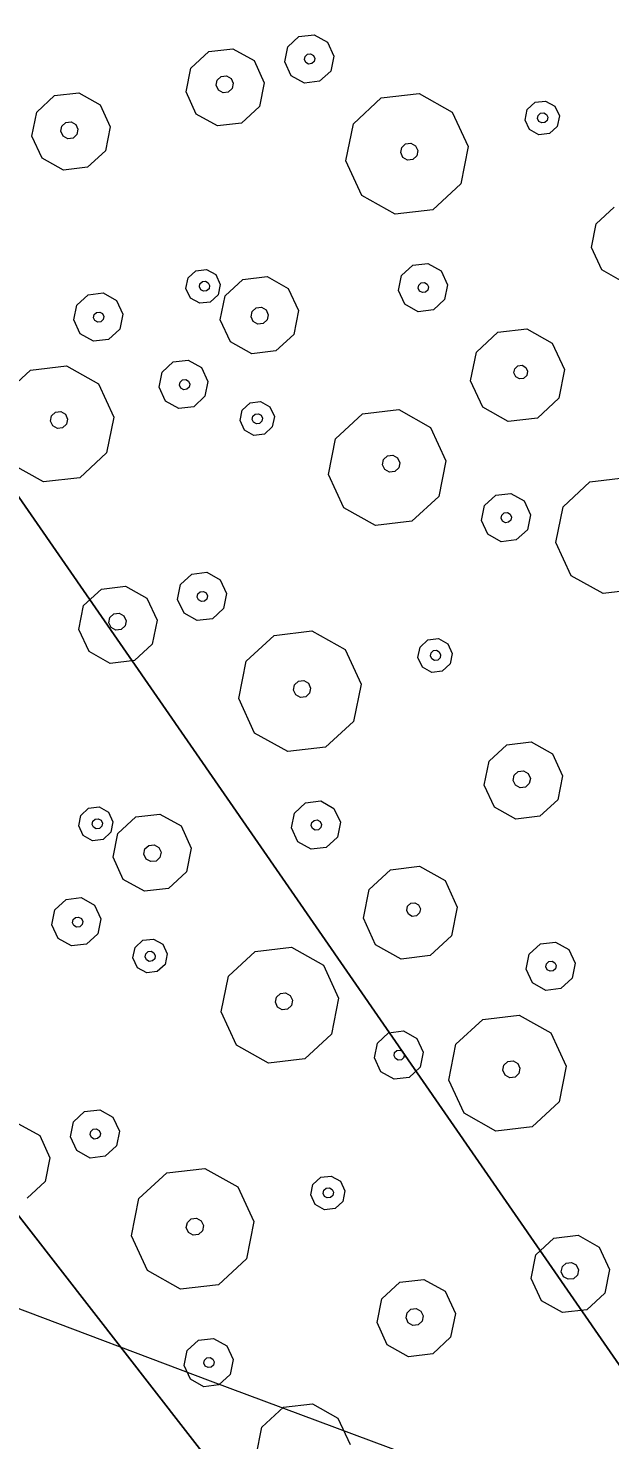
# Model space of a CAD drawing. Header units: metres. Extents: x -2858 to 512, y -1995 to 1252.
# Drawn here: x -552.328 to -550.438, y 391.698 to 396.283 of the extents above; entities that cross this region are included whole.
import ezdxf
from ezdxf.enums import TextEntityAlignment as Align
from ezdxf.lldxf.tags import DXFTag

# ---------------------------------------------------------------- set-up
doc = ezdxf.new("R2010")
doc.units = ezdxf.units.M
for name, color, linetype in [('Calque commun', 7, 'Continuous'), ('Calque11', 7, 'Continuous'), ('Textes', 7, 'Continuous')]:
    doc.layers.add(name, color=color, linetype=linetype)
doc.styles.add('Arial23', font='arial.ttf', dxfattribs={"height": 0.589851})
tags = doc.linetypes.add('HIDDENX2', pattern=[0.75, 0.5, -0.25]).pattern_tags.tags
tags[6:7] = [DXFTag(74, 4), DXFTag(75, 0), DXFTag(340, '0'), DXFTag(46, 1.0), DXFTag(50, 0.0), DXFTag(44, 0.0), DXFTag(45, 0.0)]
tags[4:5] = [DXFTag(74, 4), DXFTag(75, 0), DXFTag(340, '0'), DXFTag(46, 1.0), DXFTag(50, 0.0), DXFTag(44, 0.0), DXFTag(45, 0.0)]

# ---------------------------------------------------------------- blocks, each defined once
blk = doc.blocks.new('geometrebondepartleger')
at = {"layer": 'Calque11', "color": 7, "linetype": 'Continuous', "lineweight": 9}
blk.add_line((150.3457, 147.4392, 79), (130.1803, 35.9078, 79), dxfattribs=at)
blk = doc.blocks.new('pattern')
at = {"layer": 'Calque commun', "color": 54, "linetype": 'Continuous', "lineweight": 9}
for p, q in [((69.3836, 84.677), (69.4517, 84.7172)), ((69.4517, 84.7172), (69.5305, 84.7097)), ((69.5305, 84.7097), (69.5898, 84.6573)), ((69.3521, 84.6044), (69.3836, 84.677)), ((69.5898, 84.6573), (69.607, 84.5801)), ((69.3693, 84.5272), (69.3521, 84.6044)), ((69.4451, 84.587), (69.452, 84.6029)), ((69.452, 84.6029), (69.4669, 84.6117)), ((69.4669, 84.6117), (69.4842, 84.6101)), ((69.4842, 84.6101), (69.4971, 84.5986)), ((69.4489, 84.5701), (69.4451, 84.587)), ((69.4619, 84.5587), (69.4489, 84.5701)), ((69.4791, 84.557), (69.4619, 84.5587)), ((69.494, 84.5658), (69.4791, 84.557)), ((69.5009, 84.5817), (69.494, 84.5658)), ((69.4971, 84.5986), (69.5009, 84.5817)), ((69.607, 84.5801), (69.5755, 84.5075)), ((69.4286, 84.4748), (69.3693, 84.5272)), ((69.5074, 84.4673), (69.4286, 84.4748)), ((69.5755, 84.5075), (69.5074, 84.4673)), ((69.8242, 84.3994), (69.8923, 84.4396)), ((69.8923, 84.4396), (69.9711, 84.4321)), ((69.9711, 84.4321), (70.0304, 84.3798)), ((70.3321, 84.3419), (70.3698, 84.429)), ((69.7927, 84.3268), (69.8242, 84.3994)), ((70.0304, 84.3798), (70.0476, 84.3026)), ((69.8099, 84.2496), (69.7927, 84.3268)), ((69.8931, 84.311), (69.9, 84.3269)), ((69.9, 84.3269), (69.9149, 84.3357)), ((69.9149, 84.3357), (69.9322, 84.334)), ((69.9322, 84.334), (69.9451, 84.3226)), ((70.3527, 84.2493), (70.3321, 84.3419)), ((69.8969, 84.2941), (69.8931, 84.311)), ((69.9099, 84.2826), (69.8969, 84.2941)), ((69.9271, 84.281), (69.9099, 84.2826)), ((69.942, 84.2898), (69.9271, 84.281)), ((69.9489, 84.3057), (69.942, 84.2898)), ((69.9451, 84.3226), (69.9489, 84.3057)), ((70.0476, 84.3026), (70.0161, 84.23)), ((69.8692, 84.1973), (69.8099, 84.2496)), ((70.4239, 84.1864), (70.3527, 84.2493)), ((68.9857, 84.1318), (69.0879, 84.1922)), ((69.0879, 84.1922), (69.206, 84.1809)), ((69.948, 84.1898), (69.8692, 84.1973)), ((70.0161, 84.23), (69.948, 84.1898)), ((70.6001, 84.2257), (70.5184, 84.1774)), ((69.206, 84.1809), (69.295, 84.1024)), ((70.5184, 84.1774), (70.4239, 84.1864)), ((68.9385, 84.023), (68.9857, 84.1318)), ((69.295, 84.1024), (69.3208, 83.9866)), ((68.9643, 83.9072), (68.9385, 84.023)), ((69.0838, 84.0088), (69.0907, 84.0246)), ((69.0876, 83.9919), (69.0838, 84.0088)), ((69.0907, 84.0246), (69.1056, 84.0334)), ((69.1056, 84.0334), (69.1228, 84.0318)), ((69.1228, 84.0318), (69.1358, 84.0203)), ((69.1358, 84.0203), (69.1396, 84.0035)), ((69.1005, 83.9804), (69.0876, 83.9919)), ((69.1178, 83.9788), (69.1005, 83.9804)), ((69.1327, 83.9876), (69.1178, 83.9788)), ((69.1396, 84.0035), (69.1327, 83.9876)), ((69.3208, 83.9866), (69.2736, 83.8777)), ((70.398, 83.9164), (70.4177, 83.9617)), ((70.4177, 83.9617), (70.4603, 83.9869)), ((70.4603, 83.9869), (70.5095, 83.9822)), ((70.5095, 83.9822), (70.5466, 83.9495)), ((68.6976, 83.8854), (68.7173, 83.9308)), ((68.7173, 83.9308), (68.7598, 83.9559)), ((68.7598, 83.9559), (68.8091, 83.9512)), ((68.8091, 83.9512), (68.8461, 83.9185)), ((68.8461, 83.9185), (68.8569, 83.8703)), ((70.4088, 83.8681), (70.398, 83.9164)), ((70.4602, 83.9112), (70.4644, 83.9208)), ((70.4644, 83.9208), (70.4733, 83.926)), ((70.4733, 83.926), (70.4836, 83.9251)), ((70.4836, 83.9251), (70.4914, 83.9182)), ((70.4914, 83.9182), (70.4937, 83.9081)), ((70.5466, 83.9495), (70.5573, 83.9012)), ((68.7084, 83.8372), (68.6976, 83.8854)), ((68.7598, 83.8803), (68.7639, 83.8898)), ((68.7621, 83.8702), (68.7598, 83.8803)), ((68.7698, 83.8633), (68.7621, 83.8702)), ((68.7639, 83.8898), (68.7729, 83.8951)), ((68.7729, 83.8951), (68.7832, 83.8941)), ((68.7891, 83.8676), (68.7802, 83.8623)), ((68.7832, 83.8941), (68.791, 83.8873)), ((68.7933, 83.8771), (68.7891, 83.8676)), ((68.791, 83.8873), (68.7933, 83.8771)), ((68.8569, 83.8703), (68.8372, 83.8249)), ((69.0533, 83.8286), (68.9643, 83.9072)), ((69.2736, 83.8777), (69.1714, 83.8174)), ((69.767, 83.8669), (69.7968, 83.8845)), ((69.7968, 83.8845), (69.8312, 83.8812)), ((69.8312, 83.8812), (69.8572, 83.8583)), ((70.4459, 83.8354), (70.4088, 83.8681)), ((70.4625, 83.9011), (70.4602, 83.9112)), ((70.4703, 83.8942), (70.4625, 83.9011)), ((70.4806, 83.8933), (70.4703, 83.8942)), ((70.4895, 83.8985), (70.4806, 83.8933)), ((70.4937, 83.9081), (70.4895, 83.8985)), ((70.5573, 83.9012), (70.5377, 83.8558)), ((68.7454, 83.8045), (68.7084, 83.8372)), ((68.7802, 83.8623), (68.7698, 83.8633)), ((68.8372, 83.8249), (68.7946, 83.7998)), ((69.1714, 83.8174), (69.0533, 83.8286)), ((69.7532, 83.8351), (69.767, 83.8669)), ((69.7607, 83.8014), (69.7532, 83.8351)), ((69.791, 83.8323), (69.7951, 83.8418)), ((69.7932, 83.8222), (69.791, 83.8323)), ((69.801, 83.8153), (69.7932, 83.8222)), ((69.7951, 83.8418), (69.804, 83.8471)), ((69.804, 83.8471), (69.8144, 83.8461)), ((69.8144, 83.8461), (69.8222, 83.8392)), ((69.8244, 83.8291), (69.8203, 83.8196)), ((69.8222, 83.8392), (69.8244, 83.8291)), ((69.8647, 83.8245), (69.8509, 83.7928)), ((69.8572, 83.8583), (69.8647, 83.8245)), ((70.4951, 83.8307), (70.4459, 83.8354)), ((70.5377, 83.8558), (70.4951, 83.8307)), ((68.7946, 83.7998), (68.7454, 83.8045)), ((69.2616, 83.7558), (69.3042, 83.781)), ((69.3042, 83.781), (69.3534, 83.7763)), ((69.3534, 83.7763), (69.3904, 83.7436)), ((69.7867, 83.7785), (69.7607, 83.8014)), ((69.8211, 83.7752), (69.7867, 83.7785)), ((69.8113, 83.8143), (69.801, 83.8153)), ((69.8203, 83.8196), (69.8113, 83.8143)), ((69.8509, 83.7928), (69.8211, 83.7752)), ((69.2419, 83.7105), (69.2616, 83.7558)), ((69.3904, 83.7436), (69.4012, 83.6953)), ((70.0387, 83.7125), (70.1451, 83.7754)), ((70.1451, 83.7754), (70.2682, 83.7637)), ((70.2682, 83.7637), (70.3608, 83.6819)), ((69.2527, 83.6622), (69.2419, 83.7105)), ((69.3041, 83.7053), (69.3082, 83.7149)), ((69.3064, 83.6952), (69.3041, 83.7053)), ((69.3142, 83.6883), (69.3064, 83.6952)), ((69.3082, 83.7149), (69.3172, 83.7201)), ((69.3245, 83.6873), (69.3142, 83.6883)), ((69.3172, 83.7201), (69.3275, 83.7192)), ((69.3334, 83.6926), (69.3245, 83.6873)), ((69.3275, 83.7192), (69.3353, 83.7123)), ((69.3376, 83.7022), (69.3334, 83.6926)), ((69.3353, 83.7123), (69.3376, 83.7022)), ((69.4012, 83.6953), (69.3815, 83.6499)), ((69.9895, 83.5991), (70.0387, 83.7125)), ((69.2897, 83.6295), (69.2527, 83.6622)), ((69.3815, 83.6499), (69.339, 83.6248)), ((70.3608, 83.6819), (70.3877, 83.5612)), ((69.339, 83.6248), (69.2897, 83.6295)), ((70.0164, 83.4785), (69.9895, 83.5991)), ((70.1507, 83.5834), (70.1576, 83.5993)), ((70.1576, 83.5993), (70.1725, 83.6081)), ((70.1725, 83.6081), (70.1897, 83.6064)), ((70.1897, 83.6064), (70.2027, 83.595)), ((70.2027, 83.595), (70.2065, 83.5781)), ((68.8367, 83.5238), (68.9184, 83.5721)), ((68.9184, 83.5721), (69.0129, 83.5631)), ((69.0129, 83.5631), (69.0841, 83.5003)), ((70.1545, 83.5665), (70.1507, 83.5834)), ((70.1674, 83.5551), (70.1545, 83.5665)), ((70.1847, 83.5534), (70.1674, 83.5551)), ((70.1996, 83.5622), (70.1847, 83.5534)), ((70.2065, 83.5781), (70.1996, 83.5622)), ((70.3877, 83.5612), (70.3385, 83.4478)), ((68.291, 83.4942), (68.3591, 83.5344)), ((68.3591, 83.5344), (68.4379, 83.5269)), ((68.4379, 83.5269), (68.4972, 83.4746)), ((68.7989, 83.4367), (68.8367, 83.5238)), ((68.2596, 83.4216), (68.291, 83.4942)), ((68.4972, 83.4746), (68.5144, 83.3974)), ((69.0841, 83.5003), (69.1047, 83.4076)), ((69.3142, 83.4339), (69.4164, 83.4942)), ((69.4164, 83.4942), (69.5345, 83.483)), ((69.5345, 83.483), (69.6235, 83.4044)), ((70.109, 83.3967), (70.0164, 83.4785)), ((68.2767, 83.3444), (68.2596, 83.4216)), ((68.36, 83.4058), (68.3669, 83.4217)), ((68.3669, 83.4217), (68.3818, 83.4305)), ((68.3818, 83.4305), (68.399, 83.4288)), ((68.399, 83.4288), (68.412, 83.4174)), ((68.412, 83.4174), (68.4157, 83.4005)), ((68.8195, 83.3441), (68.7989, 83.4367)), ((68.9151, 83.4254), (68.9206, 83.4381)), ((68.9181, 83.4119), (68.9151, 83.4254)), ((68.9285, 83.4027), (68.9181, 83.4119)), ((68.9206, 83.4381), (68.9325, 83.4451)), ((68.9325, 83.4451), (68.9463, 83.4438)), ((68.9463, 83.4438), (68.9567, 83.4346)), ((68.9597, 83.4211), (68.9542, 83.4084)), ((68.9567, 83.4346), (68.9597, 83.4211)), ((69.267, 83.325), (69.3142, 83.4339)), ((70.3385, 83.4478), (70.2321, 83.385)), ((68.3637, 83.3889), (68.36, 83.4058)), ((68.3767, 83.3774), (68.3637, 83.3889)), ((68.3939, 83.3758), (68.3767, 83.3774)), ((68.4088, 83.3846), (68.3939, 83.3758)), ((68.4157, 83.4005), (68.4088, 83.3846)), ((68.5144, 83.3974), (68.4829, 83.3248)), ((68.9423, 83.4014), (68.9285, 83.4027)), ((68.9542, 83.4084), (68.9423, 83.4014)), ((69.1047, 83.4076), (69.0669, 83.3205)), ((69.6235, 83.4044), (69.6492, 83.2886)), ((70.2321, 83.385), (70.109, 83.3967)), ((68.3361, 83.2921), (68.2767, 83.3444)), ((68.4829, 83.3248), (68.4148, 83.2846)), ((68.8907, 83.2813), (68.8195, 83.3441)), ((69.0669, 83.3205), (68.9852, 83.2723)), ((69.2928, 83.2092), (69.267, 83.325)), ((69.4123, 83.3108), (69.4192, 83.3267)), ((69.4192, 83.3267), (69.4341, 83.3355)), ((69.4341, 83.3355), (69.4513, 83.3339)), ((69.4513, 83.3339), (69.4642, 83.3224)), ((69.4642, 83.3224), (69.468, 83.3055)), ((67.6729, 83.2757), (67.7618, 83.1972)), ((68.4148, 83.2846), (68.3361, 83.2921)), ((68.9852, 83.2723), (68.8907, 83.2813)), ((69.416, 83.2939), (69.4123, 83.3108)), ((69.429, 83.2825), (69.416, 83.2939)), ((69.4462, 83.2808), (69.429, 83.2825)), ((69.4611, 83.2896), (69.4462, 83.2808)), ((69.468, 83.3055), (69.4611, 83.2896)), ((69.6492, 83.2886), (69.602, 83.1797)), ((67.7618, 83.1972), (67.7876, 83.0814)), ((69.3817, 83.1307), (69.2928, 83.2092)), ((70.0914, 83.1456), (70.1111, 83.191)), ((70.1111, 83.191), (70.1536, 83.2161)), ((70.1536, 83.2161), (70.2029, 83.2114)), ((70.2029, 83.2114), (70.2399, 83.1787)), ((69.602, 83.1797), (69.4999, 83.1194)), ((70.1021, 83.0974), (70.0914, 83.1456)), ((70.1536, 83.1405), (70.1577, 83.15)), ((70.1558, 83.1304), (70.1536, 83.1405)), ((70.1577, 83.15), (70.1667, 83.1553)), ((70.1667, 83.1553), (70.177, 83.1543)), ((70.177, 83.1543), (70.1848, 83.1474)), ((70.187, 83.1373), (70.1829, 83.1278)), ((70.1848, 83.1474), (70.187, 83.1373)), ((70.2399, 83.1787), (70.2507, 83.1304)), ((69.4999, 83.1194), (69.3817, 83.1307)), ((70.1392, 83.0646), (70.1021, 83.0974)), ((70.1636, 83.1235), (70.1558, 83.1304)), ((70.174, 83.1225), (70.1636, 83.1235)), ((70.1829, 83.1278), (70.174, 83.1225)), ((70.2507, 83.1304), (70.231, 83.0851)), ((70.3261, 83.0806), (70.3942, 83.1208)), ((70.3942, 83.1208), (70.473, 83.1133)), ((67.7876, 83.0814), (67.7404, 82.9725)), ((68.8649, 83.0112), (68.8845, 83.0565)), ((68.8845, 83.0565), (68.9271, 83.0817)), ((68.9271, 83.0817), (68.9763, 83.077)), ((68.9763, 83.077), (69.0134, 83.0443)), ((69.0134, 83.0443), (69.0241, 82.996)), ((70.1884, 83.0599), (70.1392, 83.0646)), ((70.231, 83.0851), (70.1884, 83.0599)), ((70.2946, 83.008), (70.3261, 83.0806)), ((67.5201, 82.9234), (67.4312, 83.002)), ((68.8756, 82.9629), (68.8649, 83.0112)), ((68.9271, 83.0061), (68.9312, 83.0156)), ((68.9293, 82.9959), (68.9271, 83.0061)), ((68.9312, 83.0156), (68.9401, 83.0209)), ((68.9401, 83.0209), (68.9505, 83.0199)), ((68.9505, 83.0199), (68.9583, 83.013)), ((68.9605, 83.0029), (68.9564, 82.9933)), ((68.9583, 83.013), (68.9605, 83.0029)), ((70.3118, 82.9308), (70.2946, 83.008)), ((67.7404, 82.9725), (67.6382, 82.9122)), ((68.22, 82.9299), (68.2338, 82.9617)), ((68.2338, 82.9617), (68.2636, 82.9793)), ((68.2636, 82.9793), (68.298, 82.976)), ((68.298, 82.976), (68.324, 82.9531)), ((68.324, 82.9531), (68.3315, 82.9193)), ((68.9127, 82.9302), (68.8756, 82.9629)), ((68.9371, 82.989), (68.9293, 82.9959)), ((68.9474, 82.9881), (68.9371, 82.989)), ((68.9564, 82.9933), (68.9474, 82.9881)), ((69.0045, 82.9506), (68.9619, 82.9255)), ((69.0241, 82.996), (69.0045, 82.9506)), ((67.6382, 82.9122), (67.5201, 82.9234)), ((68.2275, 82.8962), (68.22, 82.9299)), ((68.2578, 82.9271), (68.2619, 82.9366)), ((68.26, 82.917), (68.2578, 82.9271)), ((68.2678, 82.9101), (68.26, 82.917)), ((68.2619, 82.9366), (68.2709, 82.9419)), ((68.2782, 82.9091), (68.2678, 82.9101)), ((68.2709, 82.9419), (68.2812, 82.9409)), ((68.2871, 82.9144), (68.2782, 82.9091)), ((68.2812, 82.9409), (68.289, 82.934)), ((68.2912, 82.9239), (68.2871, 82.9144)), ((68.289, 82.934), (68.2912, 82.9239)), ((68.3315, 82.9193), (68.3177, 82.8876)), ((68.9619, 82.9255), (68.9127, 82.9302)), ((69.5651, 82.8912), (69.5788, 82.923)), ((69.5788, 82.923), (69.6087, 82.9406)), ((69.6087, 82.9406), (69.6431, 82.9373)), ((69.6431, 82.9373), (69.6691, 82.9144)), ((69.6691, 82.9144), (69.6766, 82.8806)), ((67.7284, 82.8506), (67.771, 82.8758)), ((67.771, 82.8758), (67.8202, 82.8711)), ((67.8202, 82.8711), (67.8573, 82.8384)), ((68.2535, 82.8733), (68.2275, 82.8962)), ((68.2879, 82.87), (68.2535, 82.8733)), ((68.3177, 82.8876), (68.2879, 82.87)), ((68.5055, 82.8074), (68.6119, 82.8702)), ((68.6119, 82.8702), (68.735, 82.8585)), ((69.5726, 82.8574), (69.5651, 82.8912)), ((69.6045, 82.8885), (69.6087, 82.898)), ((69.6068, 82.8783), (69.6045, 82.8885)), ((69.6146, 82.8715), (69.6068, 82.8783)), ((69.6087, 82.898), (69.6176, 82.9033)), ((69.6249, 82.8705), (69.6146, 82.8715)), ((69.6176, 82.9033), (69.6279, 82.9023)), ((69.6338, 82.8757), (69.6249, 82.8705)), ((69.6279, 82.9023), (69.6357, 82.8954)), ((69.638, 82.8853), (69.6338, 82.8757)), ((69.6357, 82.8954), (69.638, 82.8853)), ((69.6766, 82.8806), (69.6628, 82.8488)), ((67.7087, 82.8053), (67.7284, 82.8506)), ((67.7751, 82.8097), (67.784, 82.8149)), ((67.784, 82.8149), (67.7943, 82.814)), ((67.7943, 82.814), (67.8021, 82.8071)), ((67.8573, 82.8384), (67.868, 82.7901)), ((68.735, 82.8585), (68.8276, 82.7767)), ((69.5985, 82.8345), (69.5726, 82.8574)), ((69.633, 82.8312), (69.5985, 82.8345)), ((69.6628, 82.8488), (69.633, 82.8312)), ((67.7195, 82.757), (67.7087, 82.8053)), ((67.7709, 82.8001), (67.7751, 82.8097)), ((67.7732, 82.79), (67.7709, 82.8001)), ((67.781, 82.7831), (67.7732, 82.79)), ((67.7913, 82.7822), (67.781, 82.7831)), ((67.8003, 82.7874), (67.7913, 82.7822)), ((67.8044, 82.797), (67.8003, 82.7874)), ((67.8021, 82.8071), (67.8044, 82.797)), ((67.868, 82.7901), (67.8484, 82.7447)), ((68.4563, 82.6939), (68.5055, 82.8074)), ((68.8276, 82.7767), (68.8545, 82.656)), ((69.2701, 82.7519), (69.3382, 82.7921)), ((69.3382, 82.7921), (69.417, 82.7846)), ((69.417, 82.7846), (69.4763, 82.7323)), ((67.7566, 82.7243), (67.7195, 82.757)), ((67.8058, 82.7196), (67.7566, 82.7243)), ((67.8484, 82.7447), (67.8058, 82.7196)), ((69.2387, 82.6793), (69.2701, 82.7519)), ((69.4763, 82.7323), (69.4935, 82.6551)), ((68.4832, 82.5733), (68.4563, 82.6939)), ((68.6175, 82.6782), (68.6244, 82.6941)), ((68.6213, 82.6613), (68.6175, 82.6782)), ((68.6244, 82.6941), (68.6393, 82.7029)), ((68.6393, 82.7029), (68.6565, 82.7012)), ((68.6565, 82.7012), (68.6695, 82.6898)), ((68.6695, 82.6898), (68.6733, 82.6729)), ((69.2559, 82.6021), (69.2387, 82.6793)), ((69.3389, 82.6717), (69.3458, 82.6875)), ((69.3458, 82.6875), (69.3607, 82.6963)), ((69.3607, 82.6963), (69.3779, 82.6947)), ((69.3779, 82.6947), (69.3909, 82.6832)), ((69.3909, 82.6832), (69.3946, 82.6663)), ((69.6182, 82.6409), (69.6378, 82.6863)), ((69.6378, 82.6863), (69.6804, 82.7114)), ((69.6804, 82.7114), (69.7296, 82.7067)), ((69.7296, 82.7067), (69.7667, 82.674)), ((67.3035, 82.6186), (67.3852, 82.6669)), ((67.3852, 82.6669), (67.4797, 82.6579)), ((67.4797, 82.6579), (67.5509, 82.5951)), ((68.6343, 82.6499), (68.6213, 82.6613)), ((68.6515, 82.6482), (68.6343, 82.6499)), ((68.6664, 82.657), (68.6515, 82.6482)), ((68.6733, 82.6729), (68.6664, 82.657)), ((68.8545, 82.656), (68.8054, 82.5426)), ((69.3426, 82.6548), (69.3389, 82.6717)), ((69.3556, 82.6433), (69.3426, 82.6548)), ((69.3728, 82.6417), (69.3556, 82.6433)), ((69.3877, 82.6505), (69.3728, 82.6417)), ((69.3946, 82.6663), (69.3877, 82.6505)), ((69.4935, 82.6551), (69.462, 82.5825)), ((69.6289, 82.5927), (69.6182, 82.6409)), ((69.6791, 82.6387), (69.6832, 82.6482)), ((69.6813, 82.6286), (69.6791, 82.6387)), ((69.6832, 82.6482), (69.6921, 82.6535)), ((69.6921, 82.6535), (69.7025, 82.6525)), ((69.7025, 82.6525), (69.7103, 82.6457)), ((69.7125, 82.6355), (69.7084, 82.626)), ((69.7103, 82.6457), (69.7125, 82.6355)), ((69.7667, 82.674), (69.7775, 82.6257)), ((67.2657, 82.5315), (67.3035, 82.6186)), ((67.5509, 82.5951), (67.5715, 82.5024)), ((67.781, 82.5287), (67.8832, 82.589)), ((67.8832, 82.589), (68.0013, 82.5778)), ((69.3152, 82.5498), (69.2559, 82.6021)), ((69.666, 82.5599), (69.6289, 82.5927)), ((69.6891, 82.6217), (69.6813, 82.6286)), ((69.6995, 82.6207), (69.6891, 82.6217)), ((69.7084, 82.626), (69.6995, 82.6207)), ((69.7775, 82.6257), (69.7578, 82.5804)), ((66.964, 82.5694), (66.9812, 82.4922)), ((67.3874, 82.5329), (67.3994, 82.5399)), ((67.3994, 82.5399), (67.4131, 82.5386)), ((67.4131, 82.5386), (67.4235, 82.5294)), ((68.0013, 82.5778), (68.0903, 82.4992)), ((68.5759, 82.4915), (68.4832, 82.5733)), ((68.8054, 82.5426), (68.6989, 82.4798)), ((69.3939, 82.5423), (69.3152, 82.5498)), ((69.462, 82.5825), (69.3939, 82.5423)), ((69.7152, 82.5552), (69.666, 82.5599)), ((69.7578, 82.5804), (69.7152, 82.5552)), ((66.9812, 82.4922), (66.9498, 82.4196)), ((67.2863, 82.4389), (67.2657, 82.5315)), ((67.3819, 82.5202), (67.3874, 82.5329)), ((67.3849, 82.5067), (67.3819, 82.5202)), ((67.3953, 82.4975), (67.3849, 82.5067)), ((67.4091, 82.4962), (67.3953, 82.4975)), ((67.421, 82.5032), (67.4091, 82.4962)), ((67.4265, 82.5159), (67.421, 82.5032)), ((67.4235, 82.5294), (67.4265, 82.5159)), ((67.5715, 82.5024), (67.5338, 82.4153)), ((67.7338, 82.4198), (67.781, 82.5287)), ((68.0903, 82.4992), (68.1161, 82.3834)), ((69.3627, 82.4737), (69.3764, 82.5054)), ((69.3764, 82.5054), (69.4062, 82.523)), ((69.4062, 82.523), (69.4407, 82.5198)), ((69.4407, 82.5198), (69.4667, 82.4968)), ((69.4667, 82.4968), (69.4742, 82.4631)), ((68.6989, 82.4798), (68.5759, 82.4915)), ((69.3702, 82.4399), (69.3627, 82.4737)), ((69.3983, 82.4733), (69.4025, 82.4828)), ((69.4006, 82.4632), (69.3983, 82.4733)), ((69.4084, 82.4563), (69.4006, 82.4632)), ((69.4025, 82.4828), (69.4114, 82.4881)), ((69.4187, 82.4553), (69.4084, 82.4563)), ((69.4114, 82.4881), (69.4217, 82.4871)), ((69.4277, 82.4606), (69.4187, 82.4553)), ((69.4217, 82.4871), (69.4295, 82.4803)), ((69.4318, 82.4701), (69.4277, 82.4606)), ((69.4295, 82.4803), (69.4318, 82.4701)), ((69.4742, 82.4631), (69.4604, 82.4313)), ((66.9498, 82.4196), (66.8816, 82.3794)), ((67.3575, 82.3761), (67.2863, 82.4389)), ((67.5338, 82.4153), (67.452, 82.3671)), ((67.7596, 82.304), (67.7338, 82.4198)), ((67.8791, 82.4056), (67.886, 82.4215)), ((67.8829, 82.3887), (67.8791, 82.4056)), ((67.886, 82.4215), (67.9009, 82.4303)), ((67.9009, 82.4303), (67.9181, 82.4287)), ((67.9181, 82.4287), (67.9311, 82.4172)), ((67.9348, 82.4003), (67.928, 82.3844)), ((67.9311, 82.4172), (67.9348, 82.4003)), ((69.3961, 82.417), (69.3702, 82.4399)), ((69.4306, 82.4137), (69.3961, 82.417)), ((69.4604, 82.4313), (69.4306, 82.4137)), ((66.8816, 82.3794), (66.8029, 82.3869)), ((67.452, 82.3671), (67.3575, 82.3761)), ((67.8958, 82.3773), (67.8829, 82.3887)), ((67.9131, 82.3756), (67.8958, 82.3773)), ((67.928, 82.3844), (67.9131, 82.3756)), ((68.1161, 82.3834), (68.0689, 82.2746)), ((68.5779, 82.2858), (68.6205, 82.3109)), ((68.6205, 82.3109), (68.6697, 82.3062)), ((67.8486, 82.2255), (67.7596, 82.304)), ((68.0689, 82.2746), (67.9667, 82.2142)), ((68.5582, 82.2404), (68.5779, 82.2858)), ((68.6697, 82.3062), (68.7067, 82.2735)), ((68.7067, 82.2735), (68.7175, 82.2253)), ((67.9667, 82.2142), (67.8486, 82.2255)), ((68.569, 82.1922), (68.5582, 82.2404)), ((68.6204, 82.2353), (68.6245, 82.2448)), ((68.6227, 82.2252), (68.6204, 82.2353)), ((68.6305, 82.2183), (68.6227, 82.2252)), ((68.6245, 82.2448), (68.6335, 82.2501)), ((68.6408, 82.2173), (68.6305, 82.2183)), ((68.6335, 82.2501), (68.6438, 82.2491)), ((68.6497, 82.2226), (68.6408, 82.2173)), ((68.6438, 82.2491), (68.6516, 82.2423)), ((68.6539, 82.2321), (68.6497, 82.2226)), ((68.6516, 82.2423), (68.6539, 82.2321)), ((68.7175, 82.2253), (68.6978, 82.1799)), ((67.3514, 82.1513), (67.3939, 82.1765)), ((67.3939, 82.1765), (67.4432, 82.1718)), ((67.4432, 82.1718), (67.4802, 82.1391)), ((68.606, 82.1594), (68.569, 82.1922)), ((68.6978, 82.1799), (68.6553, 82.1548)), ((68.7615, 82.1029), (68.7929, 82.1754)), ((68.7929, 82.1754), (68.8611, 82.2156)), ((68.8611, 82.2156), (68.9398, 82.2081)), ((68.9398, 82.2081), (68.9991, 82.1558)), ((67.3317, 82.106), (67.3514, 82.1513)), ((67.4802, 82.1391), (67.491, 82.0908)), ((68.6553, 82.1548), (68.606, 82.1594)), ((68.9991, 82.1558), (69.0163, 82.0786)), ((67.3424, 82.0577), (67.3317, 82.106)), ((67.3939, 82.1009), (67.398, 82.1104)), ((67.3961, 82.0907), (67.3939, 82.1009)), ((67.4039, 82.0839), (67.3961, 82.0907)), ((67.398, 82.1104), (67.407, 82.1157)), ((67.4143, 82.0829), (67.4039, 82.0839)), ((67.407, 82.1157), (67.4173, 82.1147)), ((67.4232, 82.0881), (67.4143, 82.0829)), ((67.4173, 82.1147), (67.4251, 82.1078)), ((67.4273, 82.0977), (67.4232, 82.0881)), ((67.4251, 82.1078), (67.4273, 82.0977)), ((67.491, 82.0908), (67.4713, 82.0454)), ((68.7787, 82.0256), (68.7615, 82.1029)), ((68.8545, 82.0855), (68.8614, 82.1014)), ((68.8582, 82.0686), (68.8545, 82.0855)), ((68.8614, 82.1014), (68.8763, 82.1102)), ((68.8763, 82.1102), (68.8935, 82.1085)), ((68.8935, 82.1085), (68.9064, 82.0971)), ((68.9102, 82.0802), (68.9033, 82.0643)), ((68.9064, 82.0971), (68.9102, 82.0802)), ((66.6868, 82.0247), (66.7006, 82.0565)), ((66.7006, 82.0565), (66.7304, 82.0741)), ((66.7288, 82.0314), (66.7377, 82.0367)), ((66.7304, 82.0741), (66.7649, 82.0708)), ((66.7377, 82.0367), (66.748, 82.0357)), ((66.748, 82.0357), (66.7558, 82.0288)), ((66.7649, 82.0708), (66.7908, 82.0479)), ((66.7908, 82.0479), (66.7983, 82.0141)), ((67.3795, 82.025), (67.3424, 82.0577)), ((67.4713, 82.0454), (67.4287, 82.0203)), ((68.0457, 82.0178), (68.0755, 82.0354)), ((68.0755, 82.0354), (68.1099, 82.0321)), ((68.8712, 82.0571), (68.8582, 82.0686)), ((68.8884, 82.0555), (68.8712, 82.0571)), ((68.9033, 82.0643), (68.8884, 82.0555)), ((69.0163, 82.0786), (68.9848, 82.006)), ((66.6944, 81.991), (66.6868, 82.0247)), ((66.7203, 81.9681), (66.6944, 81.991)), ((66.7246, 82.0219), (66.7288, 82.0314)), ((66.7269, 82.0118), (66.7246, 82.0219)), ((66.7347, 82.0049), (66.7269, 82.0118)), ((66.745, 82.0039), (66.7347, 82.0049)), ((66.7539, 82.0092), (66.745, 82.0039)), ((66.7581, 82.0187), (66.7539, 82.0092)), ((66.7558, 82.0288), (66.7581, 82.0187)), ((66.7983, 82.0141), (66.7846, 81.9824)), ((67.4287, 82.0203), (67.3795, 82.025)), ((68.0319, 81.986), (68.0457, 82.0178)), ((68.0714, 81.9833), (68.0755, 81.9928)), ((68.0755, 81.9928), (68.0844, 81.9981)), ((68.0844, 81.9981), (68.0948, 81.9971)), ((68.0948, 81.9971), (68.1025, 81.9902)), ((68.1025, 81.9902), (68.1048, 81.9801)), ((68.1099, 82.0321), (68.1359, 82.0092)), ((68.1359, 82.0092), (68.1434, 81.9754)), ((68.838, 81.9733), (68.7787, 82.0256)), ((68.9848, 82.006), (68.9167, 81.9658)), ((66.7548, 81.9648), (66.7203, 81.9681)), ((66.7846, 81.9824), (66.7548, 81.9648)), ((66.9723, 81.9022), (67.0788, 81.965)), ((67.0788, 81.965), (67.2018, 81.9533)), ((67.2018, 81.9533), (67.2945, 81.8715)), ((68.0394, 81.9522), (68.0319, 81.986)), ((68.0654, 81.9293), (68.0394, 81.9522)), ((68.0736, 81.9731), (68.0714, 81.9833)), ((68.0814, 81.9663), (68.0736, 81.9731)), ((68.0917, 81.9653), (68.0814, 81.9663)), ((68.1007, 81.9706), (68.0917, 81.9653)), ((68.1296, 81.9436), (68.0998, 81.926)), ((68.1048, 81.9801), (68.1007, 81.9706)), ((68.1434, 81.9754), (68.1296, 81.9436)), ((68.9167, 81.9658), (68.838, 81.9733)), ((66.9231, 81.7888), (66.9723, 81.9022)), ((68.0998, 81.926), (68.0654, 81.9293)), ((67.2945, 81.8715), (67.3213, 81.7508)), ((67.7369, 81.8467), (67.8051, 81.8869)), ((67.8051, 81.8869), (67.8838, 81.8794)), ((67.8838, 81.8794), (67.9431, 81.8271)), ((67.7055, 81.7741), (67.7369, 81.8467)), ((67.9431, 81.8271), (67.9603, 81.7499)), ((68.1047, 81.7811), (68.1472, 81.8062)), ((68.1472, 81.8062), (68.1965, 81.8015)), ((66.95, 81.6681), (66.9231, 81.7888)), ((67.0844, 81.773), (67.0912, 81.7889)), ((67.0881, 81.7561), (67.0844, 81.773)), ((67.0912, 81.7889), (67.1061, 81.7977)), ((67.1061, 81.7977), (67.1234, 81.7961)), ((67.1234, 81.7961), (67.1363, 81.7846)), ((67.1401, 81.7677), (67.1332, 81.7518)), ((67.1363, 81.7846), (67.1401, 81.7677)), ((67.7227, 81.6969), (67.7055, 81.7741)), ((67.8057, 81.7665), (67.8126, 81.7823)), ((67.8095, 81.7496), (67.8057, 81.7665)), ((67.8126, 81.7823), (67.8275, 81.7911)), ((67.8275, 81.7911), (67.8447, 81.7895)), ((67.8447, 81.7895), (67.8577, 81.778)), ((67.8615, 81.7611), (67.8546, 81.7453)), ((67.8577, 81.778), (67.8615, 81.7611)), ((68.085, 81.7357), (68.1047, 81.7811)), ((68.1965, 81.8015), (68.2335, 81.7688)), ((68.2335, 81.7688), (68.2443, 81.7206)), ((67.1011, 81.7447), (67.0881, 81.7561)), ((67.1183, 81.743), (67.1011, 81.7447)), ((67.1332, 81.7518), (67.1183, 81.743)), ((67.3213, 81.7508), (67.2722, 81.6374)), ((67.8224, 81.7381), (67.8095, 81.7496)), ((67.8397, 81.7365), (67.8224, 81.7381)), ((67.8546, 81.7453), (67.8397, 81.7365)), ((67.9603, 81.7499), (67.9289, 81.6773)), ((68.0958, 81.6875), (68.085, 81.7357)), ((68.1459, 81.7335), (68.15, 81.7431)), ((68.1482, 81.7234), (68.1459, 81.7335)), ((68.1559, 81.7165), (68.1482, 81.7234)), ((68.15, 81.7431), (68.159, 81.7483)), ((68.1663, 81.7155), (68.1559, 81.7165)), ((68.159, 81.7483), (68.1693, 81.7473)), ((68.1752, 81.7208), (68.1663, 81.7155)), ((68.1693, 81.7473), (68.1771, 81.7405)), ((68.1794, 81.7303), (68.1752, 81.7208)), ((68.1771, 81.7405), (68.1794, 81.7303)), ((68.2443, 81.7206), (68.2246, 81.6752)), ((67.0427, 81.5863), (66.95, 81.6681)), ((67.782, 81.6446), (67.7227, 81.6969)), ((67.9289, 81.6773), (67.8607, 81.6371)), ((68.1328, 81.6547), (68.0958, 81.6875)), ((68.2246, 81.6752), (68.182, 81.65)), ((68.3951, 81.6303), (68.4972, 81.6906)), ((68.4972, 81.6906), (68.6154, 81.6794)), ((68.6154, 81.6794), (68.7043, 81.6008)), ((67.2722, 81.6374), (67.1657, 81.5746)), ((67.8607, 81.6371), (67.782, 81.6446)), ((68.182, 81.65), (68.1328, 81.6547)), ((68.3478, 81.5214), (68.3951, 81.6303)), ((67.1657, 81.5746), (67.0427, 81.5863)), ((67.8295, 81.5685), (67.8433, 81.6003)), ((67.8433, 81.6003), (67.8731, 81.6178)), ((67.8652, 81.5681), (67.8693, 81.5776)), ((67.8693, 81.5776), (67.8782, 81.5829)), ((67.8731, 81.6178), (67.9075, 81.6146)), ((67.8782, 81.5829), (67.8886, 81.5819)), ((67.8886, 81.5819), (67.8963, 81.5751)), ((67.8963, 81.5751), (67.8986, 81.5649)), ((67.9075, 81.6146), (67.9335, 81.5917)), ((67.9335, 81.5917), (67.941, 81.5579)), ((68.7043, 81.6008), (68.7301, 81.485)), ((67.837, 81.5347), (67.8295, 81.5685)), ((67.863, 81.5118), (67.837, 81.5347)), ((67.8674, 81.558), (67.8652, 81.5681)), ((67.8752, 81.5511), (67.8674, 81.558)), ((67.8855, 81.5501), (67.8752, 81.5511)), ((67.8945, 81.5554), (67.8855, 81.5501)), ((67.8986, 81.5649), (67.8945, 81.5554)), ((67.941, 81.5579), (67.9272, 81.5261)), ((68.5, 81.5231), (68.5149, 81.5319)), ((68.5149, 81.5319), (68.5322, 81.5302)), ((68.5322, 81.5302), (68.5451, 81.5188)), ((67.8974, 81.5085), (67.863, 81.5118)), ((67.9272, 81.5261), (67.8974, 81.5085)), ((68.3736, 81.4056), (68.3478, 81.5214)), ((68.4931, 81.5072), (68.5, 81.5231)), ((68.4969, 81.4903), (68.4931, 81.5072)), ((68.5099, 81.4789), (68.4969, 81.4903)), ((68.542, 81.486), (68.5271, 81.4772)), ((68.5489, 81.5019), (68.542, 81.486)), ((68.5451, 81.5188), (68.5489, 81.5019)), ((68.1266, 81.4292), (68.1692, 81.4544)), ((68.1692, 81.4544), (68.2184, 81.4497)), ((68.2184, 81.4497), (68.2555, 81.417)), ((68.5271, 81.4772), (68.5099, 81.4789)), ((67.0447, 81.3806), (67.0873, 81.4057)), ((67.0873, 81.4057), (67.1365, 81.401)), ((67.1365, 81.401), (67.1736, 81.3683)), ((68.1069, 81.3839), (68.1266, 81.4292)), ((68.1733, 81.3883), (68.1822, 81.3936)), ((68.1822, 81.3936), (68.1925, 81.3926)), ((68.1925, 81.3926), (68.2003, 81.3857)), ((68.2555, 81.417), (68.2662, 81.3687)), ((68.4626, 81.3271), (68.3736, 81.4056)), ((67.025, 81.3352), (67.0447, 81.3806)), ((67.1736, 81.3683), (67.1843, 81.3201)), ((68.1177, 81.3356), (68.1069, 81.3839)), ((68.1691, 81.3788), (68.1733, 81.3883)), ((68.1714, 81.3686), (68.1691, 81.3788)), ((68.1792, 81.3618), (68.1714, 81.3686)), ((68.1895, 81.3608), (68.1792, 81.3618)), ((68.1984, 81.366), (68.1895, 81.3608)), ((68.2026, 81.3756), (68.1984, 81.366)), ((68.2003, 81.3857), (68.2026, 81.3756)), ((68.2662, 81.3687), (68.2465, 81.3233)), ((67.0358, 81.287), (67.025, 81.3352)), ((67.0872, 81.3301), (67.0914, 81.3396)), ((67.0895, 81.32), (67.0872, 81.3301)), ((67.0973, 81.3131), (67.0895, 81.32)), ((67.0914, 81.3396), (67.1003, 81.3449)), ((67.1076, 81.3121), (67.0973, 81.3131)), ((67.1003, 81.3449), (67.1106, 81.3439)), ((67.1166, 81.3174), (67.1076, 81.3121)), ((67.1106, 81.3439), (67.1184, 81.3371)), ((67.1207, 81.3269), (67.1166, 81.3174)), ((67.1184, 81.3371), (67.1207, 81.3269)), ((67.1843, 81.3201), (67.1647, 81.2747)), ((67.2598, 81.2702), (67.3279, 81.3105)), ((67.3279, 81.3105), (67.4066, 81.3029)), ((67.4066, 81.3029), (67.4659, 81.2506)), ((68.1547, 81.3029), (68.1177, 81.3356)), ((68.204, 81.2982), (68.1547, 81.3029)), ((68.2465, 81.3233), (68.204, 81.2982)), ((68.5807, 81.3158), (68.4626, 81.3271)), ((67.0729, 81.2542), (67.0358, 81.287)), ((67.1221, 81.2496), (67.0729, 81.2542)), ((67.1647, 81.2747), (67.1221, 81.2496)), ((67.2283, 81.1977), (67.2598, 81.2702)), ((67.4659, 81.2506), (67.4831, 81.1734)), ((67.2455, 81.1204), (67.2283, 81.1977)), ((67.3213, 81.1803), (67.3282, 81.1962)), ((67.3251, 81.1634), (67.3213, 81.1803)), ((67.338, 81.1519), (67.3251, 81.1634)), ((67.3282, 81.1962), (67.3431, 81.205)), ((67.3431, 81.205), (67.3603, 81.2033)), ((67.3603, 81.2033), (67.3733, 81.1919)), ((67.377, 81.175), (67.3702, 81.1591)), ((67.3733, 81.1919), (67.377, 81.175)), ((67.4831, 81.1734), (67.4517, 81.1008)), ((67.3048, 81.0681), (67.2455, 81.1204)), ((67.3553, 81.1503), (67.338, 81.1519)), ((67.3702, 81.1591), (67.3553, 81.1503)), ((67.4517, 81.1008), (67.3836, 81.0606)), ((67.3836, 81.0606), (67.3048, 81.0681)), ((67.7003, 80.9927), (67.7685, 81.0329)), ((67.7685, 81.0329), (67.8472, 81.0254)), ((67.8472, 81.0254), (67.9065, 80.973)), ((67.6689, 80.9201), (67.7003, 80.9927)), ((67.9065, 80.973), (67.9237, 80.8958)), ((67.6861, 80.8429), (67.6689, 80.9201)), ((67.7693, 80.9042), (67.7762, 80.9201)), ((67.7731, 80.8873), (67.7693, 80.9042)), ((67.786, 80.8759), (67.7731, 80.8873)), ((67.7762, 80.9201), (67.7911, 80.9289)), ((67.7911, 80.9289), (67.8083, 80.9273)), ((67.8083, 80.9273), (67.8213, 80.9158)), ((67.825, 80.8989), (67.8182, 80.883)), ((67.8213, 80.9158), (67.825, 80.8989)), ((67.9237, 80.8958), (67.8923, 80.8232)), ((67.7454, 80.7905), (67.6861, 80.8429)), ((67.8033, 80.8743), (67.786, 80.8759)), ((67.8182, 80.883), (67.8033, 80.8743)), ((67.8923, 80.8232), (67.8241, 80.783)), ((67.8241, 80.783), (67.7454, 80.7905))]:
    blk.add_line(p, q, dxfattribs=at)
at = {"layer": 'Calque commun', "color": 7, "linetype": 'Continuous', "lineweight": 9}
mesh = blk.add_polyface(dxfattribs=at)
corners = [(70.8497, 113.5412), (53.8349, 19.1692), (74.7282, 106.3237), (76.0435, 113.5984), (74.769, 106.1763), (58.8077, 18.2701), (114.1703, 105.207), (114.1703, 98.5387)]
mesh.append_faces([[corners[k] for k in face] for face in [(3, 4, 6)]], dxfattribs={"vtx0": -1, "vtx1": -1, "color": 7})
mesh.append_faces([[corners[k] for k in face] for face in [(3, 2, 4)]], dxfattribs={"vtx0": -1, "vtx2": -1, "color": 7})
mesh.append_faces([[corners[k] for k in face] for face in [(5, 2, 1)]], dxfattribs={"vtx1": -1, "color": 7})
mesh.append_faces([[corners[k] for k in face] for face in [(0, 1, 2), (3, 0, 2)]], dxfattribs={"vtx1": -1, "vtx2": -1, "color": 7})
mesh.append_faces([[corners[k] for k in face] for face in [(4, 7, 6)]], dxfattribs={"vtx2": -1, "color": 7})

msp = doc.modelspace()

# ---------------------------------------------------------------- linework, layer by layer
at = {"layer": 'Calque commun', "color": 3, "linetype": 'HIDDENX2', "lineweight": 18, "extrusion": (0, 0, -1)}
msp.add_arc((494.5277, 544.1418), 162.6468, 258.823451, 321.396966, dxfattribs=at)
msp.add_arc((494.5277, 544.1418), 162.6468, 258.823451, 321.396966, dxfattribs=at)
msp.add_arc((494.5277, 544.1418), 162.6468, 258.823451, 321.396966, dxfattribs=at)

# ---------------------------------------------------------------- block references
at = {"layer": 'Calque commun', "color": 0, "linetype": 'ByBlock', "lineweight": -2, "rotation": 228.1617603435354}
for name, p in [('geometrebondepartleger', (-528.8356, 560.3039)), ('pattern', (-567.2453, 500.4263))]:
    msp.add_blockref(name, p, dxfattribs=at)

# ---------------------------------------------------------------- texts
at = {"layer": 'Textes', "color": 5, "linetype": 'ByBlock', "lineweight": -2, "style": 'Arial23'}
msp.add_text('HAIE EXISTANTE DU STADE', height=0.966411, rotation=308.1618, dxfattribs=at).set_placement((-560.6112, 396.8275), align=Align.BOTTOM_LEFT)

doc.saveas('drawing.dxf')
